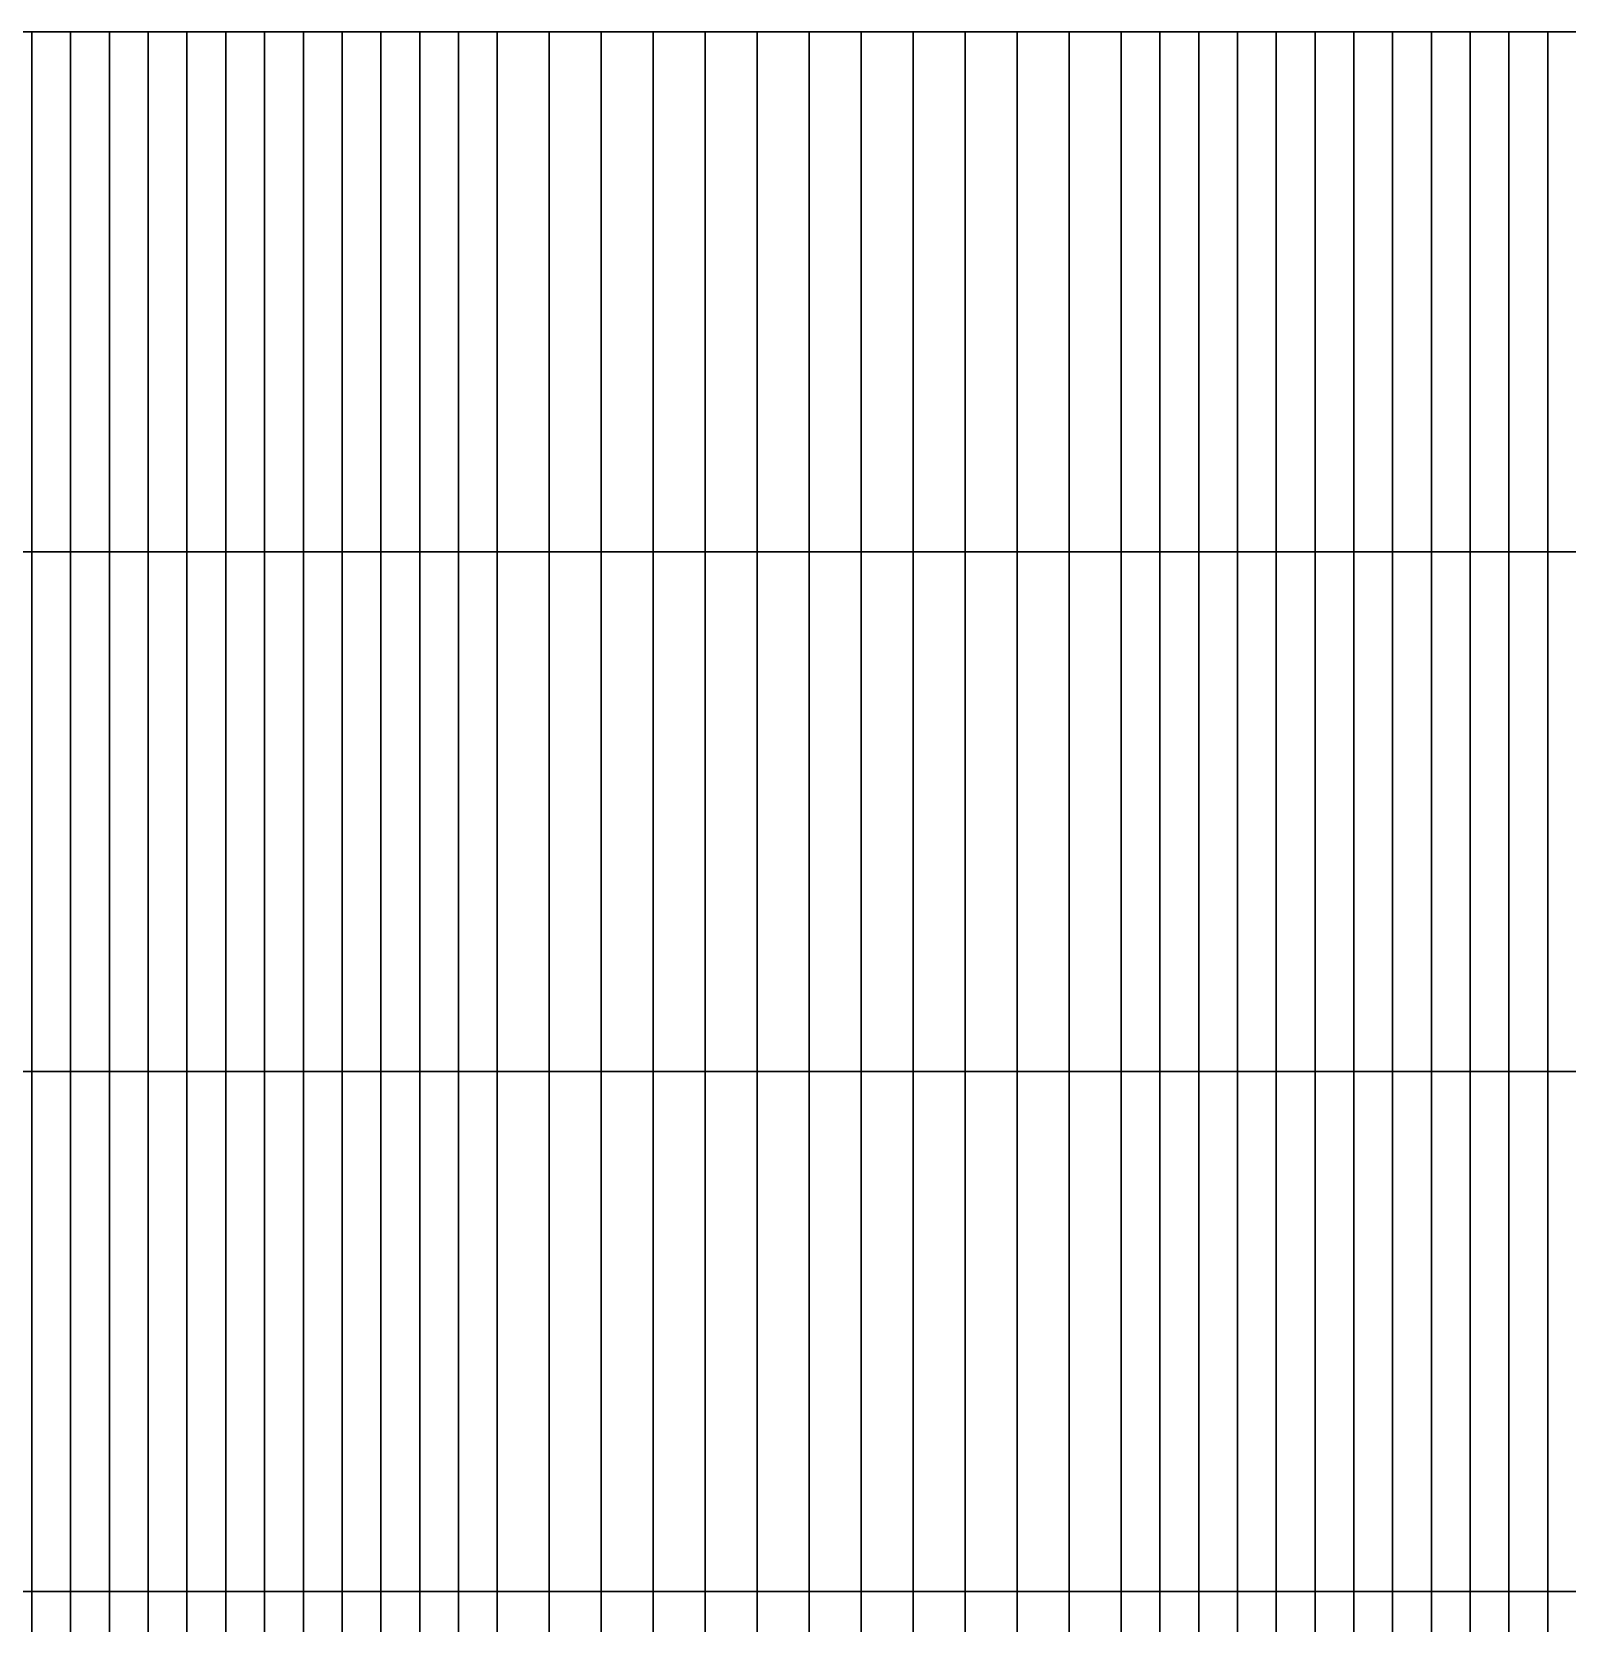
# Model space of a CAD drawing. Header units: inches. Extents: x 1.9 to 26.9, y -20 to 0.
# Drawn here: x 6.93 to 11.85, y -5.1 to 0 of the extents above; entities that cross this region are included whole.
import ezdxf

# ---------------------------------------------------------------- set-up
doc = ezdxf.new("R2010")
doc.units = ezdxf.units.IN
doc.header["$MEASUREMENT"] = 0
for name, color, linetype in [('Beam', 2, 'Continuous'), ('Col', 3, 'Continuous'), ('Dia', 5, 'Continuous'), ('Plat', 1, 'Continuous')]:
    doc.layers.add(name, color=color, linetype=linetype)

msp = doc.modelspace()

# ---------------------------------------------------------------- linework, layer by layer
at = {"layer": 'Beam', "extrusion": (0, -1, -2e-16)}
msp.add_line((6.9301, 0, 1.9428), (6.9301, -20, 1.9428), dxfattribs=at)
at = {"layer": 'Col', "extrusion": (0, -1, -2e-16)}
msp.add_line((6.9301, 0, 1.9428), (6.9301, 0, -4.0572), dxfattribs=at)
at = {"layer": 'Dia'}
for points in [[(6.9301, 0, 1.9428), (6.8057, 0, 2.0267), (6.4047, 0, 2.0267), (6.5147, 0, 1.9428)], [(6.9301, 0, 1.9428), (7.3454, 0, 1.9428), (7.4555, 0, 2.0267), (7.0544, 0, 2.0267)], [(7.7608, 0, 1.9428), (7.8546, 0, 2.0267), (7.4555, 0, 2.0267), (7.3454, 0, 1.9428)], [(7.6762, 0, 2.4461), (7.9672, 0, 2.4461), (8.0657, 0, 2.53), (7.8006, 0, 2.53)], [(7.9249, 0, 2.6139), (7.8006, 0, 2.53), (8.0657, 0, 2.53), (8.1652, 0, 2.6139)], [(7.9249, 0, 2.6139), (8.1652, 0, 2.6139), (8.2666, 0, 2.6977), (8.0493, 0, 2.6977)], [(8.2582, 0, 2.4461), (8.3324, 0, 2.53), (8.0657, 0, 2.53), (7.9672, 0, 2.4461)], [(8.1736, 0, 2.7816), (8.0493, 0, 2.6977), (8.2666, 0, 2.6977), (8.3709, 0, 2.7816)], [(8.4083, 0, 2.6139), (8.1652, 0, 2.6139), (8.0657, 0, 2.53), (8.3324, 0, 2.53)], [(8.4083, 0, 2.6139), (8.4874, 0, 2.6977), (8.2666, 0, 2.6977), (8.1652, 0, 2.6139)], [(8.5714, 0, 2.7816), (8.3709, 0, 2.7816), (8.2666, 0, 2.6977), (8.4874, 0, 2.6977)], [(8.4083, 0, 2.6139), (8.3324, 0, 2.53), (8.6022, 0, 2.53), (8.6569, 0, 2.6139)], [(8.4083, 0, 2.6139), (8.6569, 0, 2.6139), (8.7151, 0, 2.6977), (8.4874, 0, 2.6977)], [(8.5714, 0, 2.7816), (8.4874, 0, 2.6977), (8.7151, 0, 2.6977), (8.7784, 0, 2.7816)], [(8.9097, 0, 2.6139), (8.6569, 0, 2.6139), (8.6022, 0, 2.53), (8.8743, 0, 2.53)], [(8.9097, 0, 2.6139), (8.9479, 0, 2.6977), (8.7151, 0, 2.6977), (8.6569, 0, 2.6139)], [(8.9903, 0, 2.7816), (8.7784, 0, 2.7816), (8.7151, 0, 2.6977), (8.9479, 0, 2.6977)], [(8.9097, 0, 2.6139), (8.8743, 0, 2.53), (9.1479, 0, 2.53), (9.1653, 0, 2.6139)], [(8.9097, 0, 2.6139), (9.1653, 0, 2.6139), (9.1843, 0, 2.6977), (8.9479, 0, 2.6977)], [(9.9349, 0, 2.6139), (9.8967, 0, 2.6977), (9.6604, 0, 2.6977), (9.6793, 0, 2.6139)], [(9.9349, 0, 2.6139), (9.6793, 0, 2.6139), (9.6967, 0, 2.53), (9.9703, 0, 2.53)], [(9.9349, 0, 2.6139), (10.1877, 0, 2.6139), (10.1296, 0, 2.6977), (9.8967, 0, 2.6977)], [(9.9349, 0, 2.6139), (9.9703, 0, 2.53), (10.2424, 0, 2.53), (10.1877, 0, 2.6139)], [(10.4364, 0, 2.6139), (10.3573, 0, 2.6977), (10.1296, 0, 2.6977), (10.1877, 0, 2.6139)], [(10.4364, 0, 2.6139), (10.1877, 0, 2.6139), (10.2424, 0, 2.53), (10.5122, 0, 2.53)], [(10.4223, 0, 2.9494), (10.2557, 0, 2.9494), (10.3657, 0, 2.8655), (10.5467, 0, 2.8655)], [(10.4364, 0, 2.6139), (10.6795, 0, 2.6139), (10.5781, 0, 2.6977), (10.3573, 0, 2.6977)], [(10.671, 0, 2.7816), (10.5467, 0, 2.8655), (10.3657, 0, 2.8655), (10.4738, 0, 2.7816)], [(10.4364, 0, 2.6139), (10.5122, 0, 2.53), (10.7789, 0, 2.53), (10.6795, 0, 2.6139)], [(11.0838, 0, 1.9428), (11.4992, 0, 1.9428), (11.3892, 0, 2.0267), (10.9901, 0, 2.0267)], [(11.9146, 0, 1.9428), (11.7902, 0, 2.0267), (11.3892, 0, 2.0267), (11.4992, 0, 1.9428)], [(7.1788, 0, 2.1106), (7.0544, 0, 2.0267), (7.4555, 0, 2.0267), (7.5636, 0, 2.1106)], [(7.1788, 0, 2.1106), (7.5636, 0, 2.1106), (7.6678, 0, 2.1945), (7.3031, 0, 2.1945)], [(7.4275, 0, 2.2783), (7.3031, 0, 2.1945), (7.6678, 0, 2.1945), (7.7692, 0, 2.2783)], [(7.4275, 0, 2.2783), (7.7692, 0, 2.2783), (7.8687, 0, 2.3622), (7.5518, 0, 2.3622)], [(7.9451, 0, 2.1106), (7.5636, 0, 2.1106), (7.4555, 0, 2.0267), (7.8546, 0, 2.0267)], [(7.6762, 0, 2.4461), (7.5518, 0, 2.3622), (7.8687, 0, 2.3622), (7.9672, 0, 2.4461)], [(7.9451, 0, 2.1106), (8.0291, 0, 2.1945), (7.6678, 0, 2.1945), (7.5636, 0, 2.1106)], [(8.1082, 0, 2.2783), (7.7692, 0, 2.2783), (7.6678, 0, 2.1945), (8.0291, 0, 2.1945)], [(7.7608, 0, 1.9428), (8.1762, 0, 1.9428), (8.2499, 0, 2.0267), (7.8546, 0, 2.0267)], [(8.1082, 0, 2.2783), (8.184, 0, 2.3622), (7.8687, 0, 2.3622), (7.7692, 0, 2.2783)], [(7.9451, 0, 2.1106), (7.8546, 0, 2.0267), (8.2499, 0, 2.0267), (8.3201, 0, 2.1106)], [(8.2582, 0, 2.4461), (7.9672, 0, 2.4461), (7.8687, 0, 2.3622), (8.184, 0, 2.3622)], [(7.9451, 0, 2.1106), (8.3201, 0, 2.1106), (8.3835, 0, 2.1945), (8.0291, 0, 2.1945)], [(8.1082, 0, 2.2783), (8.0291, 0, 2.1945), (8.3835, 0, 2.1945), (8.4416, 0, 2.2783)], [(8.1082, 0, 2.2783), (8.4416, 0, 2.2783), (8.4963, 0, 2.3622), (8.184, 0, 2.3622)], [(8.1736, 0, 2.7816), (8.3709, 0, 2.7816), (8.479, 0, 2.8655), (8.298, 0, 2.8655)], [(8.5916, 0, 1.9428), (8.6423, 0, 2.0267), (8.2499, 0, 2.0267), (8.1762, 0, 1.9428)], [(8.2582, 0, 2.4461), (8.184, 0, 2.3622), (8.4963, 0, 2.3622), (8.5493, 0, 2.4461)], [(8.6903, 0, 2.1106), (8.3201, 0, 2.1106), (8.2499, 0, 2.0267), (8.6423, 0, 2.0267)], [(8.2582, 0, 2.4461), (8.5493, 0, 2.4461), (8.6022, 0, 2.53), (8.3324, 0, 2.53)], [(8.4223, 0, 2.9494), (8.298, 0, 2.8655), (8.479, 0, 2.8655), (8.589, 0, 2.9494)], [(8.6903, 0, 2.1106), (8.7326, 0, 2.1945), (8.3835, 0, 2.1945), (8.3201, 0, 2.1106)], [(8.5714, 0, 2.7816), (8.6619, 0, 2.8655), (8.479, 0, 2.8655), (8.3709, 0, 2.7816)], [(8.7708, 0, 2.2783), (8.4416, 0, 2.2783), (8.3835, 0, 2.1945), (8.7326, 0, 2.1945)], [(8.7708, 0, 2.2783), (8.8063, 0, 2.3622), (8.4963, 0, 2.3622), (8.4416, 0, 2.2783)], [(8.7557, 0, 2.9494), (8.589, 0, 2.9494), (8.479, 0, 2.8655), (8.6619, 0, 2.8655)], [(8.8403, 0, 2.4461), (8.5493, 0, 2.4461), (8.4963, 0, 2.3622), (8.8063, 0, 2.3622)], [(8.8403, 0, 2.4461), (8.8743, 0, 2.53), (8.6022, 0, 2.53), (8.5493, 0, 2.4461)], [(8.5714, 0, 2.7816), (8.7784, 0, 2.7816), (8.8486, 0, 2.8655), (8.6619, 0, 2.8655)], [(8.5916, 0, 1.9428), (9.007, 0, 1.9428), (9.0328, 0, 2.0267), (8.6423, 0, 2.0267)], [(8.6903, 0, 2.1106), (8.6423, 0, 2.0267), (9.0328, 0, 2.0267), (9.0571, 0, 2.1106)], [(8.7557, 0, 2.9494), (8.6619, 0, 2.8655), (8.8486, 0, 2.8655), (8.9223, 0, 2.9494)], [(8.6903, 0, 2.1106), (9.0571, 0, 2.1106), (9.0783, 0, 2.1945), (8.7326, 0, 2.1945)], [(8.7708, 0, 2.2783), (8.7326, 0, 2.1945), (9.0783, 0, 2.1945), (9.0973, 0, 2.2783)], [(8.7708, 0, 2.2783), (9.0973, 0, 2.2783), (9.1147, 0, 2.3622), (8.8063, 0, 2.3622)], [(8.9903, 0, 2.7816), (9.0383, 0, 2.8655), (8.8486, 0, 2.8655), (8.7784, 0, 2.7816)], [(8.8403, 0, 2.4461), (8.8063, 0, 2.3622), (9.1147, 0, 2.3622), (9.1313, 0, 2.4461)], [(8.8403, 0, 2.4461), (9.1313, 0, 2.4461), (9.1479, 0, 2.53), (8.8743, 0, 2.53)], [(9.089, 0, 2.9494), (8.9223, 0, 2.9494), (8.8486, 0, 2.8655), (9.0383, 0, 2.8655)], [(8.9903, 0, 2.7816), (8.9479, 0, 2.6977), (9.1843, 0, 2.6977), (9.2055, 0, 2.7816)], [(8.9903, 0, 2.7816), (9.2055, 0, 2.7816), (9.2298, 0, 2.8655), (9.0383, 0, 2.8655)], [(9.4223, 0, 1.9428), (9.4223, 0, 2.0267), (9.0328, 0, 2.0267), (9.007, 0, 1.9428)], [(9.4223, 0, 2.1106), (9.0571, 0, 2.1106), (9.0328, 0, 2.0267), (9.4223, 0, 2.0267)], [(9.089, 0, 2.9494), (9.0383, 0, 2.8655), (9.2298, 0, 2.8655), (9.2557, 0, 2.9494)], [(9.4223, 0, 2.1106), (9.4223, 0, 2.1945), (9.0783, 0, 2.1945), (9.0571, 0, 2.1106)], [(9.4223, 0, 2.2783), (9.0973, 0, 2.2783), (9.0783, 0, 2.1945), (9.4223, 0, 2.1945)], [(9.4223, 0, 2.2783), (9.4223, 0, 2.3622), (9.1147, 0, 2.3622), (9.0973, 0, 2.2783)], [(9.4223, 0, 2.4461), (9.1313, 0, 2.4461), (9.1147, 0, 2.3622), (9.4223, 0, 2.3622)], [(9.4223, 0, 2.4461), (9.4223, 0, 2.53), (9.1479, 0, 2.53), (9.1313, 0, 2.4461)], [(9.4223, 0, 2.6139), (9.1653, 0, 2.6139), (9.1479, 0, 2.53), (9.4223, 0, 2.53)], [(9.4223, 0, 2.6139), (9.4223, 0, 2.6977), (9.1843, 0, 2.6977), (9.1653, 0, 2.6139)], [(9.4223, 0, 2.7816), (9.2055, 0, 2.7816), (9.1843, 0, 2.6977), (9.4223, 0, 2.6977)], [(9.4223, 0, 2.7816), (9.4223, 0, 2.8655), (9.2298, 0, 2.8655), (9.2055, 0, 2.7816)], [(9.4223, 0, 2.9494), (9.2557, 0, 2.9494), (9.2298, 0, 2.8655), (9.4223, 0, 2.8655)], [(9.4223, 0, 2.9494), (9.4223, 0, 2.8655), (9.6148, 0, 2.8655), (9.589, 0, 2.9494)], [(9.4223, 0, 2.7816), (9.6392, 0, 2.7816), (9.6148, 0, 2.8655), (9.4223, 0, 2.8655)], [(9.4223, 0, 2.7816), (9.4223, 0, 2.6977), (9.6604, 0, 2.6977), (9.6392, 0, 2.7816)], [(9.4223, 0, 2.6139), (9.6793, 0, 2.6139), (9.6604, 0, 2.6977), (9.4223, 0, 2.6977)], [(9.4223, 0, 2.6139), (9.4223, 0, 2.53), (9.6967, 0, 2.53), (9.6793, 0, 2.6139)], [(9.4223, 0, 2.4461), (9.7134, 0, 2.4461), (9.6967, 0, 2.53), (9.4223, 0, 2.53)], [(9.4223, 0, 2.4461), (9.4223, 0, 2.3622), (9.73, 0, 2.3622), (9.7134, 0, 2.4461)], [(9.4223, 0, 2.2783), (9.7474, 0, 2.2783), (9.73, 0, 2.3622), (9.4223, 0, 2.3622)], [(9.4223, 0, 2.2783), (9.4223, 0, 2.1945), (9.7663, 0, 2.1945), (9.7474, 0, 2.2783)], [(9.4223, 0, 2.1106), (9.7876, 0, 2.1106), (9.7663, 0, 2.1945), (9.4223, 0, 2.1945)], [(9.4223, 0, 2.1106), (9.4223, 0, 2.0267), (9.8119, 0, 2.0267), (9.7876, 0, 2.1106)], [(9.4223, 0, 1.9428), (9.8377, 0, 1.9428), (9.8119, 0, 2.0267), (9.4223, 0, 2.0267)], [(9.7557, 0, 2.9494), (9.589, 0, 2.9494), (9.6148, 0, 2.8655), (9.8064, 0, 2.8655)], [(9.8543, 0, 2.7816), (9.8064, 0, 2.8655), (9.6148, 0, 2.8655), (9.6392, 0, 2.7816)], [(9.8543, 0, 2.7816), (9.6392, 0, 2.7816), (9.6604, 0, 2.6977), (9.8967, 0, 2.6977)], [(10.0044, 0, 2.4461), (9.9703, 0, 2.53), (9.6967, 0, 2.53), (9.7134, 0, 2.4461)], [(10.0044, 0, 2.4461), (9.7134, 0, 2.4461), (9.73, 0, 2.3622), (10.0384, 0, 2.3622)], [(10.0738, 0, 2.2783), (10.0384, 0, 2.3622), (9.73, 0, 2.3622), (9.7474, 0, 2.2783)], [(10.0738, 0, 2.2783), (9.7474, 0, 2.2783), (9.7663, 0, 2.1945), (10.112, 0, 2.1945)], [(9.7557, 0, 2.9494), (9.8064, 0, 2.8655), (9.996, 0, 2.8655), (9.9223, 0, 2.9494)], [(10.1544, 0, 2.1106), (10.112, 0, 2.1945), (9.7663, 0, 2.1945), (9.7876, 0, 2.1106)], [(10.1544, 0, 2.1106), (9.7876, 0, 2.1106), (9.8119, 0, 2.0267), (10.2024, 0, 2.0267)], [(9.8543, 0, 2.7816), (10.0663, 0, 2.7816), (9.996, 0, 2.8655), (9.8064, 0, 2.8655)], [(10.2531, 0, 1.9428), (10.2024, 0, 2.0267), (9.8119, 0, 2.0267), (9.8377, 0, 1.9428)], [(9.8543, 0, 2.7816), (9.8967, 0, 2.6977), (10.1296, 0, 2.6977), (10.0663, 0, 2.7816)], [(10.089, 0, 2.9494), (9.9223, 0, 2.9494), (9.996, 0, 2.8655), (10.1828, 0, 2.8655)], [(10.0044, 0, 2.4461), (10.2954, 0, 2.4461), (10.2424, 0, 2.53), (9.9703, 0, 2.53)], [(10.2733, 0, 2.7816), (10.1828, 0, 2.8655), (9.996, 0, 2.8655), (10.0663, 0, 2.7816)], [(10.0044, 0, 2.4461), (10.0384, 0, 2.3622), (10.3484, 0, 2.3622), (10.2954, 0, 2.4461)], [(10.0738, 0, 2.2783), (10.4031, 0, 2.2783), (10.3484, 0, 2.3622), (10.0384, 0, 2.3622)], [(10.2733, 0, 2.7816), (10.0663, 0, 2.7816), (10.1296, 0, 2.6977), (10.3573, 0, 2.6977)], [(10.0738, 0, 2.2783), (10.112, 0, 2.1945), (10.4612, 0, 2.1945), (10.4031, 0, 2.2783)], [(10.089, 0, 2.9494), (10.1828, 0, 2.8655), (10.3657, 0, 2.8655), (10.2557, 0, 2.9494)], [(10.1544, 0, 2.1106), (10.5245, 0, 2.1106), (10.4612, 0, 2.1945), (10.112, 0, 2.1945)], [(10.1544, 0, 2.1106), (10.2024, 0, 2.0267), (10.5948, 0, 2.0267), (10.5245, 0, 2.1106)], [(10.2733, 0, 2.7816), (10.4738, 0, 2.7816), (10.3657, 0, 2.8655), (10.1828, 0, 2.8655)], [(10.2531, 0, 1.9428), (10.6685, 0, 1.9428), (10.5948, 0, 2.0267), (10.2024, 0, 2.0267)], [(10.5864, 0, 2.4461), (10.5122, 0, 2.53), (10.2424, 0, 2.53), (10.2954, 0, 2.4461)], [(10.2733, 0, 2.7816), (10.3573, 0, 2.6977), (10.5781, 0, 2.6977), (10.4738, 0, 2.7816)], [(10.5864, 0, 2.4461), (10.2954, 0, 2.4461), (10.3484, 0, 2.3622), (10.6606, 0, 2.3622)], [(10.7365, 0, 2.2783), (10.6606, 0, 2.3622), (10.3484, 0, 2.3622), (10.4031, 0, 2.2783)], [(10.7365, 0, 2.2783), (10.4031, 0, 2.2783), (10.4612, 0, 2.1945), (10.8156, 0, 2.1945)], [(10.8996, 0, 2.1106), (10.8156, 0, 2.1945), (10.4612, 0, 2.1945), (10.5245, 0, 2.1106)], [(10.671, 0, 2.7816), (10.4738, 0, 2.7816), (10.5781, 0, 2.6977), (10.7954, 0, 2.6977)], [(10.5864, 0, 2.4461), (10.8774, 0, 2.4461), (10.7789, 0, 2.53), (10.5122, 0, 2.53)], [(10.8996, 0, 2.1106), (10.5245, 0, 2.1106), (10.5948, 0, 2.0267), (10.9901, 0, 2.0267)], [(10.9198, 0, 2.6139), (10.7954, 0, 2.6977), (10.5781, 0, 2.6977), (10.6795, 0, 2.6139)], [(10.5864, 0, 2.4461), (10.6606, 0, 2.3622), (10.976, 0, 2.3622), (10.8774, 0, 2.4461)], [(11.0838, 0, 1.9428), (10.9901, 0, 2.0267), (10.5948, 0, 2.0267), (10.6685, 0, 1.9428)], [(10.7365, 0, 2.2783), (11.0754, 0, 2.2783), (10.976, 0, 2.3622), (10.6606, 0, 2.3622)], [(10.9198, 0, 2.6139), (10.6795, 0, 2.6139), (10.7789, 0, 2.53), (11.0441, 0, 2.53)], [(10.7365, 0, 2.2783), (10.8156, 0, 2.1945), (11.1768, 0, 2.1945), (11.0754, 0, 2.2783)], [(11.1685, 0, 2.4461), (11.0441, 0, 2.53), (10.7789, 0, 2.53), (10.8774, 0, 2.4461)], [(10.8996, 0, 2.1106), (11.2811, 0, 2.1106), (11.1768, 0, 2.1945), (10.8156, 0, 2.1945)], [(11.1685, 0, 2.4461), (10.8774, 0, 2.4461), (10.976, 0, 2.3622), (11.2928, 0, 2.3622)], [(10.8996, 0, 2.1106), (10.9901, 0, 2.0267), (11.3892, 0, 2.0267), (11.2811, 0, 2.1106)], [(11.4172, 0, 2.2783), (11.2928, 0, 2.3622), (10.976, 0, 2.3622), (11.0754, 0, 2.2783)], [(11.4172, 0, 2.2783), (11.0754, 0, 2.2783), (11.1768, 0, 2.1945), (11.5415, 0, 2.1945)], [(11.6659, 0, 2.1106), (11.5415, 0, 2.1945), (11.1768, 0, 2.1945), (11.2811, 0, 2.1106)], [(11.6659, 0, 2.1106), (11.2811, 0, 2.1106), (11.3892, 0, 2.0267), (11.7902, 0, 2.0267)]]:
    msp.add_3dface(points, dxfattribs=at)
at = {"layer": 'Plat'}
for points in [[(6.9301, 0, 1.9428), (6.9301, -1.6667, 1.9428), (6.8057, -1.6667, 2.0267), (6.8057, 0, 2.0267)], [(6.9301, 0, 1.9428), (7.0544, 0, 2.0267), (7.0544, -1.6667, 2.0267), (6.9301, -1.6667, 1.9428)], [(7.1788, 0, 2.1106), (7.1788, -1.6667, 2.1106), (7.0544, -1.6667, 2.0267), (7.0544, 0, 2.0267)], [(7.1788, 0, 2.1106), (7.3031, 0, 2.1945), (7.3031, -1.6667, 2.1945), (7.1788, -1.6667, 2.1106)], [(7.4275, 0, 2.2783), (7.4275, -1.6667, 2.2783), (7.3031, -1.6667, 2.1945), (7.3031, 0, 2.1945)], [(7.4275, 0, 2.2783), (7.5518, 0, 2.3622), (7.5518, -1.6667, 2.3622), (7.4275, -1.6667, 2.2783)], [(7.6762, 0, 2.4461), (7.6762, -1.6667, 2.4461), (7.5518, -1.6667, 2.3622), (7.5518, 0, 2.3622)], [(7.6762, 0, 2.4461), (7.8006, 0, 2.53), (7.8006, -1.6667, 2.53), (7.6762, -1.6667, 2.4461)], [(7.9249, 0, 2.6139), (7.9249, -1.6667, 2.6139), (7.8006, -1.6667, 2.53), (7.8006, 0, 2.53)], [(7.9249, 0, 2.6139), (8.0493, 0, 2.6977), (8.0493, -1.6667, 2.6977), (7.9249, -1.6667, 2.6139)], [(8.1736, 0, 2.7816), (8.1736, -1.6667, 2.7816), (8.0493, -1.6667, 2.6977), (8.0493, 0, 2.6977)], [(8.1736, 0, 2.7816), (8.298, 0, 2.8655), (8.298, -1.6667, 2.8655), (8.1736, -1.6667, 2.7816)], [(8.4223, 0, 2.9494), (8.4223, -1.6667, 2.9494), (8.298, -1.6667, 2.8655), (8.298, 0, 2.8655)], [(8.4223, 0, 2.9494), (8.589, 0, 2.9494), (8.589, -1.6667, 2.9494), (8.4223, -1.6667, 2.9494)], [(8.7557, 0, 2.9494), (8.7557, -1.6667, 2.9494), (8.589, -1.6667, 2.9494), (8.589, 0, 2.9494)], [(8.7557, 0, 2.9494), (8.9223, 0, 2.9494), (8.9223, -1.6667, 2.9494), (8.7557, -1.6667, 2.9494)], [(9.089, 0, 2.9494), (9.089, -1.6667, 2.9494), (8.9223, -1.6667, 2.9494), (8.9223, 0, 2.9494)], [(9.089, 0, 2.9494), (9.2557, 0, 2.9494), (9.2557, -1.6667, 2.9494), (9.089, -1.6667, 2.9494)], [(9.4223, 0, 2.9494), (9.4223, -1.6667, 2.9494), (9.2557, -1.6667, 2.9494), (9.2557, 0, 2.9494)], [(9.4223, 0, 2.9494), (9.589, 0, 2.9494), (9.589, -1.6667, 2.9494), (9.4223, -1.6667, 2.9494)], [(9.7557, 0, 2.9494), (9.7557, -1.6667, 2.9494), (9.589, -1.6667, 2.9494), (9.589, 0, 2.9494)], [(9.7557, 0, 2.9494), (9.9223, 0, 2.9494), (9.9223, -1.6667, 2.9494), (9.7557, -1.6667, 2.9494)], [(10.089, 0, 2.9494), (10.089, -1.6667, 2.9494), (9.9223, -1.6667, 2.9494), (9.9223, 0, 2.9494)], [(10.089, 0, 2.9494), (10.2557, 0, 2.9494), (10.2557, -1.6667, 2.9494), (10.089, -1.6667, 2.9494)], [(10.4223, 0, 2.9494), (10.4223, -1.6667, 2.9494), (10.2557, -1.6667, 2.9494), (10.2557, 0, 2.9494)], [(10.4223, 0, 2.9494), (10.5467, 0, 2.8655), (10.5467, -1.6667, 2.8655), (10.4223, -1.6667, 2.9494)], [(10.671, 0, 2.7816), (10.671, -1.6667, 2.7816), (10.5467, -1.6667, 2.8655), (10.5467, 0, 2.8655)], [(10.671, 0, 2.7816), (10.7954, 0, 2.6977), (10.7954, -1.6667, 2.6977), (10.671, -1.6667, 2.7816)], [(10.9198, 0, 2.6139), (10.9198, -1.6667, 2.6139), (10.7954, -1.6667, 2.6977), (10.7954, 0, 2.6977)], [(10.9198, 0, 2.6139), (11.0441, 0, 2.53), (11.0441, -1.6667, 2.53), (10.9198, -1.6667, 2.6139)], [(11.1685, 0, 2.4461), (11.1685, -1.6667, 2.4461), (11.0441, -1.6667, 2.53), (11.0441, 0, 2.53)], [(11.1685, 0, 2.4461), (11.2928, 0, 2.3622), (11.2928, -1.6667, 2.3622), (11.1685, -1.6667, 2.4461)], [(11.4172, 0, 2.2783), (11.4172, -1.6667, 2.2783), (11.2928, -1.6667, 2.3622), (11.2928, 0, 2.3622)], [(11.4172, 0, 2.2783), (11.5415, 0, 2.1945), (11.5415, -1.6667, 2.1945), (11.4172, -1.6667, 2.2783)], [(11.6659, 0, 2.1106), (11.6659, -1.6667, 2.1106), (11.5415, -1.6667, 2.1945), (11.5415, 0, 2.1945)], [(11.6659, 0, 2.1106), (11.7902, 0, 2.0267), (11.7902, -1.6667, 2.0267), (11.6659, -1.6667, 2.1106)], [(11.9146, 0, 1.9428), (11.9146, -1.6667, 1.9428), (11.7902, -1.6667, 2.0267), (11.7902, 0, 2.0267)], [(6.9301, -3.3333, 1.9428), (6.8057, -3.3333, 2.0267), (6.8057, -1.6667, 2.0267), (6.9301, -1.6667, 1.9428)], [(6.9301, -3.3333, 1.9428), (6.9301, -1.6667, 1.9428), (7.0544, -1.6667, 2.0267), (7.0544, -3.3333, 2.0267)], [(7.1788, -3.3333, 2.1106), (7.0544, -3.3333, 2.0267), (7.0544, -1.6667, 2.0267), (7.1788, -1.6667, 2.1106)], [(7.1788, -3.3333, 2.1106), (7.1788, -1.6667, 2.1106), (7.3031, -1.6667, 2.1945), (7.3031, -3.3333, 2.1945)], [(7.4275, -3.3333, 2.2783), (7.3031, -3.3333, 2.1945), (7.3031, -1.6667, 2.1945), (7.4275, -1.6667, 2.2783)], [(7.4275, -3.3333, 2.2783), (7.4275, -1.6667, 2.2783), (7.5518, -1.6667, 2.3622), (7.5518, -3.3333, 2.3622)], [(7.6762, -3.3333, 2.4461), (7.5518, -3.3333, 2.3622), (7.5518, -1.6667, 2.3622), (7.6762, -1.6667, 2.4461)], [(7.6762, -3.3333, 2.4461), (7.6762, -1.6667, 2.4461), (7.8006, -1.6667, 2.53), (7.8006, -3.3333, 2.53)], [(7.9249, -3.3333, 2.6139), (7.8006, -3.3333, 2.53), (7.8006, -1.6667, 2.53), (7.9249, -1.6667, 2.6139)], [(7.9249, -3.3333, 2.6139), (7.9249, -1.6667, 2.6139), (8.0493, -1.6667, 2.6977), (8.0493, -3.3333, 2.6977)], [(8.1736, -3.3333, 2.7816), (8.0493, -3.3333, 2.6977), (8.0493, -1.6667, 2.6977), (8.1736, -1.6667, 2.7816)], [(8.1736, -3.3333, 2.7816), (8.1736, -1.6667, 2.7816), (8.298, -1.6667, 2.8655), (8.298, -3.3333, 2.8655)], [(8.4223, -3.3333, 2.9494), (8.298, -3.3333, 2.8655), (8.298, -1.6667, 2.8655), (8.4223, -1.6667, 2.9494)], [(8.4223, -3.3333, 2.9494), (8.4223, -1.6667, 2.9494), (8.589, -1.6667, 2.9494), (8.589, -3.3333, 2.9494)], [(8.7557, -3.3333, 2.9494), (8.589, -3.3333, 2.9494), (8.589, -1.6667, 2.9494), (8.7557, -1.6667, 2.9494)], [(8.7557, -3.3333, 2.9494), (8.7557, -1.6667, 2.9494), (8.9223, -1.6667, 2.9494), (8.9223, -3.3333, 2.9494)], [(9.089, -3.3333, 2.9494), (8.9223, -3.3333, 2.9494), (8.9223, -1.6667, 2.9494), (9.089, -1.6667, 2.9494)], [(9.089, -3.3333, 2.9494), (9.089, -1.6667, 2.9494), (9.2557, -1.6667, 2.9494), (9.2557, -3.3333, 2.9494)], [(9.4223, -3.3333, 2.9494), (9.2557, -3.3333, 2.9494), (9.2557, -1.6667, 2.9494), (9.4223, -1.6667, 2.9494)], [(9.4223, -3.3333, 2.9494), (9.4223, -1.6667, 2.9494), (9.589, -1.6667, 2.9494), (9.589, -3.3333, 2.9494)], [(9.7557, -3.3333, 2.9494), (9.589, -3.3333, 2.9494), (9.589, -1.6667, 2.9494), (9.7557, -1.6667, 2.9494)], [(9.7557, -3.3333, 2.9494), (9.7557, -1.6667, 2.9494), (9.9223, -1.6667, 2.9494), (9.9223, -3.3333, 2.9494)], [(10.089, -3.3333, 2.9494), (9.9223, -3.3333, 2.9494), (9.9223, -1.6667, 2.9494), (10.089, -1.6667, 2.9494)], [(10.089, -3.3333, 2.9494), (10.089, -1.6667, 2.9494), (10.2557, -1.6667, 2.9494), (10.2557, -3.3333, 2.9494)], [(10.4223, -3.3333, 2.9494), (10.2557, -3.3333, 2.9494), (10.2557, -1.6667, 2.9494), (10.4223, -1.6667, 2.9494)], [(10.4223, -3.3333, 2.9494), (10.4223, -1.6667, 2.9494), (10.5467, -1.6667, 2.8655), (10.5467, -3.3333, 2.8655)], [(10.671, -3.3333, 2.7816), (10.5467, -3.3333, 2.8655), (10.5467, -1.6667, 2.8655), (10.671, -1.6667, 2.7816)], [(10.671, -3.3333, 2.7816), (10.671, -1.6667, 2.7816), (10.7954, -1.6667, 2.6977), (10.7954, -3.3333, 2.6977)], [(10.9198, -3.3333, 2.6139), (10.7954, -3.3333, 2.6977), (10.7954, -1.6667, 2.6977), (10.9198, -1.6667, 2.6139)], [(10.9198, -3.3333, 2.6139), (10.9198, -1.6667, 2.6139), (11.0441, -1.6667, 2.53), (11.0441, -3.3333, 2.53)], [(11.1685, -3.3333, 2.4461), (11.0441, -3.3333, 2.53), (11.0441, -1.6667, 2.53), (11.1685, -1.6667, 2.4461)], [(11.1685, -3.3333, 2.4461), (11.1685, -1.6667, 2.4461), (11.2928, -1.6667, 2.3622), (11.2928, -3.3333, 2.3622)], [(11.4172, -3.3333, 2.2783), (11.2928, -3.3333, 2.3622), (11.2928, -1.6667, 2.3622), (11.4172, -1.6667, 2.2783)], [(11.4172, -3.3333, 2.2783), (11.4172, -1.6667, 2.2783), (11.5415, -1.6667, 2.1945), (11.5415, -3.3333, 2.1945)], [(11.6659, -3.3333, 2.1106), (11.5415, -3.3333, 2.1945), (11.5415, -1.6667, 2.1945), (11.6659, -1.6667, 2.1106)], [(11.6659, -3.3333, 2.1106), (11.6659, -1.6667, 2.1106), (11.7902, -1.6667, 2.0267), (11.7902, -3.3333, 2.0267)], [(11.9146, -3.3333, 1.9428), (11.7902, -3.3333, 2.0267), (11.7902, -1.6667, 2.0267), (11.9146, -1.6667, 1.9428)], [(6.9301, -3.3333, 1.9428), (6.9301, -5, 1.9428), (6.8057, -5, 2.0267), (6.8057, -3.3333, 2.0267)], [(6.9301, -3.3333, 1.9428), (7.0544, -3.3333, 2.0267), (7.0544, -5, 2.0267), (6.9301, -5, 1.9428)], [(7.1788, -3.3333, 2.1106), (7.1788, -5, 2.1106), (7.0544, -5, 2.0267), (7.0544, -3.3333, 2.0267)], [(7.1788, -3.3333, 2.1106), (7.3031, -3.3333, 2.1945), (7.3031, -5, 2.1945), (7.1788, -5, 2.1106)], [(7.4275, -3.3333, 2.2783), (7.4275, -5, 2.2783), (7.3031, -5, 2.1945), (7.3031, -3.3333, 2.1945)], [(7.4275, -3.3333, 2.2783), (7.5518, -3.3333, 2.3622), (7.5518, -5, 2.3622), (7.4275, -5, 2.2783)], [(7.6762, -3.3333, 2.4461), (7.6762, -5, 2.4461), (7.5518, -5, 2.3622), (7.5518, -3.3333, 2.3622)], [(7.6762, -3.3333, 2.4461), (7.8006, -3.3333, 2.53), (7.8006, -5, 2.53), (7.6762, -5, 2.4461)], [(7.9249, -3.3333, 2.6139), (7.9249, -5, 2.6139), (7.8006, -5, 2.53), (7.8006, -3.3333, 2.53)], [(7.9249, -3.3333, 2.6139), (8.0493, -3.3333, 2.6977), (8.0493, -5, 2.6977), (7.9249, -5, 2.6139)], [(8.1736, -3.3333, 2.7816), (8.1736, -5, 2.7816), (8.0493, -5, 2.6977), (8.0493, -3.3333, 2.6977)], [(8.1736, -3.3333, 2.7816), (8.298, -3.3333, 2.8655), (8.298, -5, 2.8655), (8.1736, -5, 2.7816)], [(8.4223, -3.3333, 2.9494), (8.4223, -5, 2.9494), (8.298, -5, 2.8655), (8.298, -3.3333, 2.8655)], [(8.4223, -3.3333, 2.9494), (8.589, -3.3333, 2.9494), (8.589, -5, 2.9494), (8.4223, -5, 2.9494)], [(8.7557, -3.3333, 2.9494), (8.7557, -5, 2.9494), (8.589, -5, 2.9494), (8.589, -3.3333, 2.9494)], [(8.7557, -3.3333, 2.9494), (8.9223, -3.3333, 2.9494), (8.9223, -5, 2.9494), (8.7557, -5, 2.9494)], [(9.089, -3.3333, 2.9494), (9.089, -5, 2.9494), (8.9223, -5, 2.9494), (8.9223, -3.3333, 2.9494)], [(9.089, -3.3333, 2.9494), (9.2557, -3.3333, 2.9494), (9.2557, -5, 2.9494), (9.089, -5, 2.9494)], [(9.4223, -3.3333, 2.9494), (9.4223, -5, 2.9494), (9.2557, -5, 2.9494), (9.2557, -3.3333, 2.9494)], [(9.4223, -3.3333, 2.9494), (9.589, -3.3333, 2.9494), (9.589, -5, 2.9494), (9.4223, -5, 2.9494)], [(9.7557, -3.3333, 2.9494), (9.7557, -5, 2.9494), (9.589, -5, 2.9494), (9.589, -3.3333, 2.9494)], [(9.7557, -3.3333, 2.9494), (9.9223, -3.3333, 2.9494), (9.9223, -5, 2.9494), (9.7557, -5, 2.9494)], [(10.089, -3.3333, 2.9494), (10.089, -5, 2.9494), (9.9223, -5, 2.9494), (9.9223, -3.3333, 2.9494)], [(10.089, -3.3333, 2.9494), (10.2557, -3.3333, 2.9494), (10.2557, -5, 2.9494), (10.089, -5, 2.9494)], [(10.4223, -3.3333, 2.9494), (10.4223, -5, 2.9494), (10.2557, -5, 2.9494), (10.2557, -3.3333, 2.9494)], [(10.4223, -3.3333, 2.9494), (10.5467, -3.3333, 2.8655), (10.5467, -5, 2.8655), (10.4223, -5, 2.9494)], [(10.671, -3.3333, 2.7816), (10.671, -5, 2.7816), (10.5467, -5, 2.8655), (10.5467, -3.3333, 2.8655)], [(10.671, -3.3333, 2.7816), (10.7954, -3.3333, 2.6977), (10.7954, -5, 2.6977), (10.671, -5, 2.7816)], [(10.9198, -3.3333, 2.6139), (10.9198, -5, 2.6139), (10.7954, -5, 2.6977), (10.7954, -3.3333, 2.6977)], [(10.9198, -3.3333, 2.6139), (11.0441, -3.3333, 2.53), (11.0441, -5, 2.53), (10.9198, -5, 2.6139)], [(11.1685, -3.3333, 2.4461), (11.1685, -5, 2.4461), (11.0441, -5, 2.53), (11.0441, -3.3333, 2.53)], [(11.1685, -3.3333, 2.4461), (11.2928, -3.3333, 2.3622), (11.2928, -5, 2.3622), (11.1685, -5, 2.4461)], [(11.4172, -3.3333, 2.2783), (11.4172, -5, 2.2783), (11.2928, -5, 2.3622), (11.2928, -3.3333, 2.3622)], [(11.4172, -3.3333, 2.2783), (11.5415, -3.3333, 2.1945), (11.5415, -5, 2.1945), (11.4172, -5, 2.2783)], [(11.6659, -3.3333, 2.1106), (11.6659, -5, 2.1106), (11.5415, -5, 2.1945), (11.5415, -3.3333, 2.1945)], [(11.6659, -3.3333, 2.1106), (11.7902, -3.3333, 2.0267), (11.7902, -5, 2.0267), (11.6659, -5, 2.1106)], [(11.9146, -3.3333, 1.9428), (11.9146, -5, 1.9428), (11.7902, -5, 2.0267), (11.7902, -3.3333, 2.0267)], [(6.9301, -6.6667, 1.9428), (6.8057, -6.6667, 2.0267), (6.8057, -5, 2.0267), (6.9301, -5, 1.9428)], [(6.9301, -6.6667, 1.9428), (6.9301, -5, 1.9428), (7.0544, -5, 2.0267), (7.0544, -6.6667, 2.0267)], [(7.1788, -6.6667, 2.1106), (7.0544, -6.6667, 2.0267), (7.0544, -5, 2.0267), (7.1788, -5, 2.1106)], [(7.1788, -6.6667, 2.1106), (7.1788, -5, 2.1106), (7.3031, -5, 2.1945), (7.3031, -6.6667, 2.1945)], [(7.4275, -6.6667, 2.2783), (7.3031, -6.6667, 2.1945), (7.3031, -5, 2.1945), (7.4275, -5, 2.2783)], [(7.4275, -6.6667, 2.2783), (7.4275, -5, 2.2783), (7.5518, -5, 2.3622), (7.5518, -6.6667, 2.3622)], [(7.6762, -6.6667, 2.4461), (7.5518, -6.6667, 2.3622), (7.5518, -5, 2.3622), (7.6762, -5, 2.4461)], [(7.6762, -6.6667, 2.4461), (7.6762, -5, 2.4461), (7.8006, -5, 2.53), (7.8006, -6.6667, 2.53)], [(7.9249, -6.6667, 2.6139), (7.8006, -6.6667, 2.53), (7.8006, -5, 2.53), (7.9249, -5, 2.6139)], [(7.9249, -6.6667, 2.6139), (7.9249, -5, 2.6139), (8.0493, -5, 2.6977), (8.0493, -6.6667, 2.6977)], [(8.1736, -6.6667, 2.7816), (8.0493, -6.6667, 2.6977), (8.0493, -5, 2.6977), (8.1736, -5, 2.7816)], [(8.1736, -6.6667, 2.7816), (8.1736, -5, 2.7816), (8.298, -5, 2.8655), (8.298, -6.6667, 2.8655)], [(8.4223, -6.6667, 2.9494), (8.298, -6.6667, 2.8655), (8.298, -5, 2.8655), (8.4223, -5, 2.9494)], [(8.4223, -6.6667, 2.9494), (8.4223, -5, 2.9494), (8.589, -5, 2.9494), (8.589, -6.6667, 2.9494)], [(8.7557, -6.6667, 2.9494), (8.589, -6.6667, 2.9494), (8.589, -5, 2.9494), (8.7557, -5, 2.9494)], [(8.7557, -6.6667, 2.9494), (8.7557, -5, 2.9494), (8.9223, -5, 2.9494), (8.9223, -6.6667, 2.9494)], [(9.089, -6.6667, 2.9494), (8.9223, -6.6667, 2.9494), (8.9223, -5, 2.9494), (9.089, -5, 2.9494)], [(9.089, -6.6667, 2.9494), (9.089, -5, 2.9494), (9.2557, -5, 2.9494), (9.2557, -6.6667, 2.9494)], [(9.4223, -6.6667, 2.9494), (9.2557, -6.6667, 2.9494), (9.2557, -5, 2.9494), (9.4223, -5, 2.9494)], [(9.4223, -6.6667, 2.9494), (9.4223, -5, 2.9494), (9.589, -5, 2.9494), (9.589, -6.6667, 2.9494)], [(9.7557, -6.6667, 2.9494), (9.589, -6.6667, 2.9494), (9.589, -5, 2.9494), (9.7557, -5, 2.9494)], [(9.7557, -6.6667, 2.9494), (9.7557, -5, 2.9494), (9.9223, -5, 2.9494), (9.9223, -6.6667, 2.9494)], [(10.089, -6.6667, 2.9494), (9.9223, -6.6667, 2.9494), (9.9223, -5, 2.9494), (10.089, -5, 2.9494)], [(10.089, -6.6667, 2.9494), (10.089, -5, 2.9494), (10.2557, -5, 2.9494), (10.2557, -6.6667, 2.9494)], [(10.4223, -6.6667, 2.9494), (10.2557, -6.6667, 2.9494), (10.2557, -5, 2.9494), (10.4223, -5, 2.9494)], [(10.4223, -6.6667, 2.9494), (10.4223, -5, 2.9494), (10.5467, -5, 2.8655), (10.5467, -6.6667, 2.8655)], [(10.671, -6.6667, 2.7816), (10.5467, -6.6667, 2.8655), (10.5467, -5, 2.8655), (10.671, -5, 2.7816)], [(10.671, -6.6667, 2.7816), (10.671, -5, 2.7816), (10.7954, -5, 2.6977), (10.7954, -6.6667, 2.6977)], [(10.9198, -6.6667, 2.6139), (10.7954, -6.6667, 2.6977), (10.7954, -5, 2.6977), (10.9198, -5, 2.6139)], [(10.9198, -6.6667, 2.6139), (10.9198, -5, 2.6139), (11.0441, -5, 2.53), (11.0441, -6.6667, 2.53)], [(11.1685, -6.6667, 2.4461), (11.0441, -6.6667, 2.53), (11.0441, -5, 2.53), (11.1685, -5, 2.4461)], [(11.1685, -6.6667, 2.4461), (11.1685, -5, 2.4461), (11.2928, -5, 2.3622), (11.2928, -6.6667, 2.3622)], [(11.4172, -6.6667, 2.2783), (11.2928, -6.6667, 2.3622), (11.2928, -5, 2.3622), (11.4172, -5, 2.2783)], [(11.4172, -6.6667, 2.2783), (11.4172, -5, 2.2783), (11.5415, -5, 2.1945), (11.5415, -6.6667, 2.1945)], [(11.6659, -6.6667, 2.1106), (11.5415, -6.6667, 2.1945), (11.5415, -5, 2.1945), (11.6659, -5, 2.1106)], [(11.6659, -6.6667, 2.1106), (11.6659, -5, 2.1106), (11.7902, -5, 2.0267), (11.7902, -6.6667, 2.0267)], [(11.9146, -6.6667, 1.9428), (11.7902, -6.6667, 2.0267), (11.7902, -5, 2.0267), (11.9146, -5, 1.9428)]]:
    msp.add_3dface(points, dxfattribs=at)

doc.saveas('drawing.dxf')
